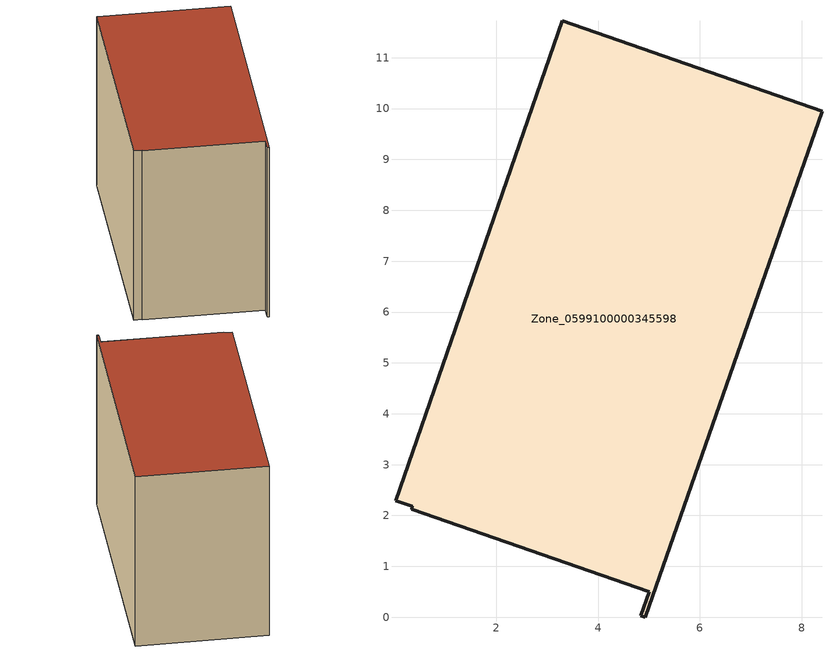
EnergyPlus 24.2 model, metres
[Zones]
Zone_0599100000345598
 floor ground (C_G): 4.84,0.03 5,0.5 0.33,2.13 0.35,2.18 0.02,2.29 3.29,11.72 8.4,9.95 4.93,0 z0
 wall outside (C_F): 5,0.5 4.84,0.03 4.93,0 8.4,9.95 3.29,11.72 0.02,2.29 0.35,2.18 0.33,2.13 5,0.5 z0:8.02
 roof outside (C_R): 3.29,11.72 0.02,2.29 0.35,2.18 0.33,2.13 5,0.5 4.84,0.03 4.93,0 8.4,9.95 z8.02
[BUILDING]
Pand.0599100000345598: North Axis=0; Terrain=City; Loads Convergence Tolerance Value=0.04; Temperature Convergence Tolerance Value=0.4; Solar Distribution=FullExterior; Maximum Number of Warmup Days=25; Minimum Number of Warmup Days=1
[Site:Location]
Rotterdam.The.Hague.AP_ZH_NLD Design_Conditions: Latitude=51.96; Longitude=4.45; Time Zone=1; Elevation=-4.5
[SITE:GROUNDTEMPERATURE:BUILDINGSURFACE]
18, 18, 18, 18, 18, 18, 18, 18, 18, 18, 18, 18
[MATERIAL] Thermal Absorptance=0.9; Solar Absorptance=0.7; Visible Absorptance=0.7
Name | Roughness | Thickness | Conductivity | Density | Specific Heat
G.TI.1992-2005 | MediumSmooth | 0.15 | 0.06 | 540 | 1210
F.TI.1992-2005 | Rough | 0.3 | 0.12 | 1920 | 840
R.TI.1992-2005 | MediumRough | 0.2 | 0.08 | 1500 | 1000
[CONSTRUCTION]
C_G: G.TI.1992-2005
C_F: F.TI.1992-2005
C_R: R.TI.1992-2005
[ZONE]
Zone_0599100000345598: Type=1; Multiplier=1; Ceiling Height=Autocalculate; Volume=Autocalculate; Floor Area=autocalculate; Part of Total Floor Area=Yes
[ZONEINFILTRATION:DESIGNFLOWRATE]
Infil_Zone_0599100000345598: Zone or ZoneList or Space or SpaceList=Zone_0599100000345598; Schedule=AlwaysOn; Design Flow Rate Calculation Method=Flow/Area; Flow Rate per Floor Area=0.0015; Constant Term Coefficient=1; Temperature Term Coefficient=0; Velocity Term Coefficient=0; Velocity Squared Term Coefficient=0
[HVACTEMPLATE:ZONE:IDEALLOADSAIRSYSTEM]
Zone_0599100000345598: Maximum Heating Supply Air Temperature=50; Minimum Cooling Supply Air Temperature=13; Maximum Heating Supply Air Humidity Ratio=0.0156; Minimum Cooling Supply Air Humidity Ratio=0.0077; Heating Limit=NoLimit; Cooling Limit=NoLimit; Dehumidification Control Type=ConstantSensibleHeatRatio; Cooling Sensible Heat Ratio=0.7; Dehumidification Setpoint=60; Humidification Control Type=None; Humidification Setpoint=30; Outdoor Air Method=None; Outdoor Air Flow Rate per Person=0.00944; Outdoor Air Flow Rate per Zone Floor Area=0; Outdoor Air Flow Rate per Zone=0; Demand Controlled Ventilation Type=None; Outdoor Air Economizer Type=NoEconomizer; Heat Recovery Type=None; Sensible Heat Recovery Effectiveness=0.7; Latent Heat Recovery Effectiveness=0.65
[ZONECONTROL:THERMOSTAT]
ThermostatControl_Zone_0599100000345598: Zone or ZoneList=Zone_0599100000345598; Control Type Schedule=DualSetpointControlType; Control 1=Thermostat_Zone_0599100000345598; Temperature Difference Between Cutout And Setpoint=0
[THERMOSTATSETPOINT:DUALSETPOINT]
Thermostat_Zone_0599100000345598: Heating Setpoint Temperature Schedule=HeatingSetpoint_Zone_0599100000345598; Cooling Setpoint Temperature Schedule=CoolingSetpoint_Zone_0599100000345598
[SCHEDULE:COMPACT]
HeatingSetpoint_Zone_0599100000345598: Through: 12/31, For: AllDays, Until: 24:00, 21
CoolingSetpoint_Zone_0599100000345598: Through: 12/31, For: AllDays, Until: 24:00, 24
DualSetpointControlType: Through: 12/31, For: AllDays, Until: 24:00, 4
AlwaysOn: Through: 12/31, For: AllDays, Until: 24:00, 1
